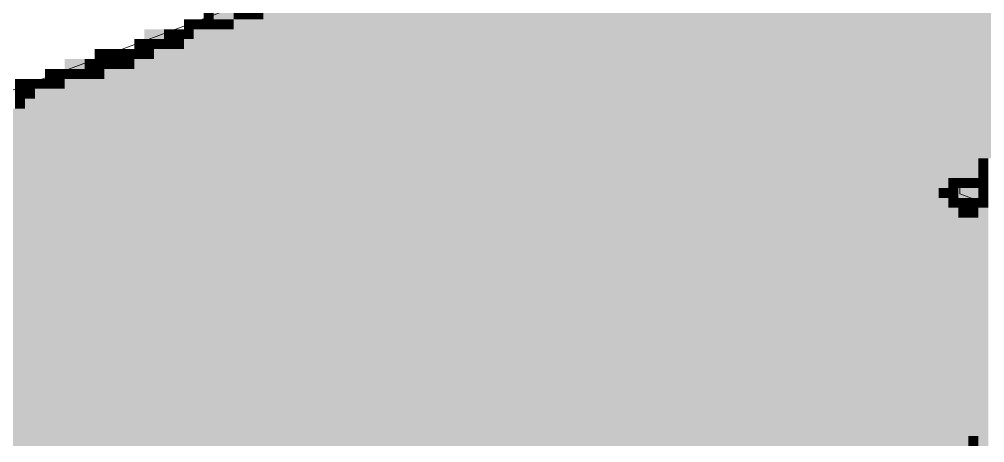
# Paper-space layout '03 3D Building and Roof' of a CAD drawing. Header units: millimetres. Extents: x 5 to 415, y 5 to 292.
# Drawn here: x 95.91 to 112.57, y 105.37 to 112.69 of the extents above; entities that cross this region are included whole.
import ezdxf

# ---------------------------------------------------------------- set-up
doc = ezdxf.new("R2010")
doc.units = ezdxf.units.MM
doc.layers.add('EXISTING', color=7, linetype='Continuous')
doc.layers.add('IMAGES', color=7, linetype='Continuous')

# ---------------------------------------------------------------- blocks, each defined once
blk = doc.blocks.new('SHEET_03')
at = {"layer": 'EXISTING', "color": 250, "lineweight": 9}
for p, q in [((144.555, 129.728), (26.235, 85.404)), ((112.142, 109.803), (112.204, 109.78)), ((112.142, 109.672), (112.142, 109.803)), ((112.515, 109.532), (112.142, 109.672))]:
    blk.add_line(p, q, dxfattribs=at)
at = {"layer": 'IMAGES', "color": 7}
for points in [[(99.094, 112.686), (99.265, 112.686), (99.094, 112.857), (99.265, 112.857)], [(99.265, 112.686), (99.608, 112.686), (99.265, 112.857), (99.608, 112.857)], [(99.608, 112.686), (99.779, 112.686), (99.608, 112.857), (99.779, 112.857)], [(99.779, 112.686), (99.951, 112.686), (99.779, 112.857), (99.951, 112.857)], [(99.951, 112.686), (100.122, 112.686), (99.951, 112.857), (100.122, 112.857)], [(100.122, 112.686), (129.082, 112.686), (100.122, 112.857), (129.082, 112.857)], [(98.751, 112.514), (98.922, 112.514), (98.751, 112.686), (98.922, 112.686)], [(98.922, 112.514), (99.094, 112.514), (98.922, 112.686), (99.094, 112.686)], [(99.094, 112.514), (99.265, 112.514), (99.094, 112.686), (99.265, 112.686)], [(99.265, 112.514), (99.436, 112.514), (99.265, 112.686), (99.436, 112.686)], [(99.436, 112.514), (99.608, 112.514), (99.436, 112.686), (99.608, 112.686)], [(99.608, 112.514), (129.082, 112.514), (99.608, 112.686), (129.082, 112.686)], [(98.066, 112.343), (98.408, 112.343), (98.066, 112.514), (98.408, 112.514)], [(98.408, 112.343), (98.58, 112.343), (98.408, 112.514), (98.58, 112.514)], [(98.58, 112.343), (98.751, 112.343), (98.58, 112.514), (98.751, 112.514)], [(98.751, 112.343), (98.922, 112.343), (98.751, 112.514), (98.922, 112.514)], [(98.922, 112.343), (99.265, 112.343), (98.922, 112.514), (99.265, 112.514)], [(99.265, 112.343), (129.082, 112.343), (99.265, 112.514), (129.082, 112.514)], [(97.894, 112.171), (98.066, 112.171), (97.894, 112.343), (98.066, 112.343)], [(98.066, 112.171), (98.237, 112.171), (98.066, 112.343), (98.237, 112.343)], [(98.237, 112.171), (98.408, 112.171), (98.237, 112.343), (98.408, 112.343)], [(98.408, 112.171), (98.58, 112.171), (98.408, 112.343), (98.58, 112.343)], [(98.58, 112.171), (98.751, 112.171), (98.58, 112.343), (98.751, 112.343)], [(98.751, 112.171), (129.082, 112.171), (98.751, 112.343), (129.082, 112.343)], [(97.209, 112), (97.38, 112), (97.209, 112.171), (97.38, 112.171)], [(97.38, 112), (97.551, 112), (97.38, 112.171), (97.551, 112.171)], [(97.551, 112), (97.723, 112), (97.551, 112.171), (97.723, 112.171)], [(97.723, 112), (97.894, 112), (97.723, 112.171), (97.894, 112.171)], [(97.894, 112), (98.066, 112), (97.894, 112.171), (98.066, 112.171)], [(98.066, 112), (98.237, 112), (98.066, 112.171), (98.237, 112.171)], [(98.237, 112), (129.082, 112), (98.237, 112.171), (129.082, 112.171)], [(96.695, 111.829), (97.037, 111.829), (96.695, 112), (97.037, 112)], [(97.037, 111.829), (97.209, 111.829), (97.037, 112), (97.209, 112)], [(97.209, 111.829), (97.38, 111.829), (97.209, 112), (97.38, 112)], [(97.38, 111.829), (97.551, 111.829), (97.38, 112), (97.551, 112)], [(97.551, 111.829), (97.723, 111.829), (97.551, 112), (97.723, 112)], [(97.723, 111.829), (97.894, 111.829), (97.723, 112), (97.894, 112)], [(97.894, 111.829), (129.082, 111.829), (97.894, 112), (129.082, 112)], [(96.352, 111.657), (96.523, 111.657), (96.352, 111.829), (96.523, 111.829)], [(96.523, 111.657), (96.695, 111.657), (96.523, 111.829), (96.695, 111.829)], [(96.695, 111.657), (96.866, 111.657), (96.695, 111.829), (96.866, 111.829)], [(96.866, 111.657), (97.037, 111.657), (96.866, 111.829), (97.037, 111.829)], [(97.037, 111.657), (97.209, 111.657), (97.037, 111.829), (97.209, 111.829)], [(97.209, 111.657), (97.38, 111.657), (97.209, 111.829), (97.38, 111.829)], [(97.38, 111.657), (129.082, 111.657), (97.38, 111.829), (129.082, 111.829)], [(95.838, 111.486), (96.009, 111.486), (95.838, 111.657), (96.009, 111.657)], [(96.009, 111.486), (96.181, 111.486), (96.009, 111.657), (96.181, 111.657)], [(96.181, 111.486), (96.352, 111.486), (96.181, 111.657), (96.352, 111.657)], [(96.352, 111.486), (96.523, 111.486), (96.352, 111.657), (96.523, 111.657)], [(96.523, 111.486), (96.695, 111.486), (96.523, 111.657), (96.695, 111.657)], [(96.695, 111.486), (97.037, 111.486), (96.695, 111.657), (97.037, 111.657)], [(97.037, 111.486), (128.911, 111.486), (97.037, 111.657), (128.911, 111.657)], [(95.838, 111.314), (96.009, 111.314), (95.838, 111.486), (96.009, 111.486)], [(96.009, 111.314), (96.181, 111.314), (96.009, 111.486), (96.181, 111.486)], [(96.181, 111.314), (96.523, 111.314), (96.181, 111.486), (96.523, 111.486)], [(96.523, 111.314), (128.397, 111.314), (96.523, 111.486), (128.397, 111.486)], [(95.838, 111.143), (96.009, 111.143), (95.838, 111.314), (96.009, 111.314)], [(96.009, 111.143), (127.883, 111.143), (96.009, 111.314), (127.883, 111.314)], [(95.666, 110.971), (127.54, 110.971), (95.666, 111.143), (127.54, 111.143)], [(95.152, 110.8), (127.026, 110.8), (95.152, 110.971), (127.026, 110.971)], [(94.638, 110.629), (126.512, 110.629), (94.638, 110.8), (126.512, 110.8)], [(94.296, 110.457), (126.34, 110.457), (94.296, 110.629), (126.34, 110.629)], [(93.781, 110.286), (112.974, 110.286), (93.781, 110.457), (112.974, 110.457)], [(93.439, 110.114), (112.46, 110.114), (93.439, 110.286), (112.46, 110.286)], [(112.46, 110.114), (112.631, 110.114), (112.46, 110.286), (112.631, 110.286)], [(92.925, 109.943), (112.117, 109.943), (92.925, 110.114), (112.117, 110.114)], [(112.117, 109.943), (112.46, 109.943), (112.117, 110.114), (112.46, 110.114)], [(112.46, 109.943), (112.631, 109.943), (112.46, 110.114), (112.631, 110.114)], [(92.239, 109.771), (111.946, 109.771), (92.239, 109.943), (111.946, 109.943)], [(111.946, 109.771), (112.117, 109.771), (111.946, 109.943), (112.117, 109.943)], [(112.117, 109.771), (112.289, 109.771), (112.117, 109.943), (112.289, 109.943)], [(112.289, 109.771), (112.46, 109.771), (112.289, 109.943), (112.46, 109.943)], [(112.46, 109.771), (112.631, 109.771), (112.46, 109.943), (112.631, 109.943)], [(92.068, 109.6), (111.775, 109.6), (92.068, 109.771), (111.775, 109.771)], [(111.775, 109.6), (111.946, 109.6), (111.775, 109.771), (111.946, 109.771)], [(111.946, 109.6), (112.117, 109.6), (111.946, 109.771), (112.117, 109.771)], [(112.117, 109.6), (112.46, 109.6), (112.117, 109.771), (112.46, 109.771)], [(112.46, 109.6), (112.631, 109.6), (112.46, 109.771), (112.631, 109.771)], [(91.382, 109.429), (111.946, 109.429), (91.382, 109.6), (111.946, 109.6)], [(111.946, 109.429), (112.117, 109.429), (111.946, 109.6), (112.117, 109.6)], [(112.117, 109.429), (112.289, 109.429), (112.117, 109.6), (112.289, 109.6)], [(112.289, 109.429), (112.46, 109.429), (112.289, 109.6), (112.46, 109.6)], [(112.46, 109.429), (112.631, 109.429), (112.46, 109.6), (112.631, 109.6)], [(91.211, 109.257), (112.117, 109.257), (91.211, 109.429), (112.117, 109.429)], [(112.117, 109.257), (112.289, 109.257), (112.117, 109.429), (112.289, 109.429)], [(112.289, 109.257), (112.46, 109.257), (112.289, 109.429), (112.46, 109.429)], [(112.46, 105.314), (112.631, 105.314), (112.46, 109.429), (112.631, 109.429)], [(90.526, 109.086), (112.46, 109.086), (90.526, 109.257), (112.46, 109.257)], [(90.011, 108.914), (112.46, 108.914), (90.011, 109.086), (112.46, 109.086)], [(89.669, 108.743), (112.46, 108.743), (89.669, 108.914), (112.46, 108.914)], [(89.155, 108.571), (112.46, 108.571), (89.155, 108.743), (112.46, 108.743)], [(88.641, 108.4), (112.46, 108.4), (88.641, 108.571), (112.46, 108.571)], [(88.298, 108.229), (112.46, 108.229), (88.298, 108.4), (112.46, 108.4)], [(87.784, 108.057), (112.46, 108.057), (87.784, 108.229), (112.46, 108.229)], [(87.441, 107.886), (112.46, 107.886), (87.441, 108.057), (112.46, 108.057)], [(86.927, 107.714), (112.46, 107.714), (86.927, 107.886), (112.46, 107.886)], [(86.584, 107.543), (112.46, 107.543), (86.584, 107.714), (112.46, 107.714)], [(86.07, 107.371), (112.46, 107.371), (86.07, 107.543), (112.46, 107.543)], [(85.385, 107.2), (112.46, 107.2), (85.385, 107.371), (112.46, 107.371)], [(84.871, 107.029), (112.46, 107.029), (84.871, 107.2), (112.46, 107.2)], [(84.528, 106.857), (112.46, 106.857), (84.528, 107.029), (112.46, 107.029)], [(84.014, 106.686), (112.46, 106.686), (84.014, 106.857), (112.46, 106.857)], [(83.842, 106.514), (112.46, 106.514), (83.842, 106.686), (112.46, 106.686)], [(83.157, 106.343), (112.46, 106.343), (83.157, 106.514), (112.46, 106.514)], [(82.643, 106.171), (112.46, 106.171), (82.643, 106.343), (112.46, 106.343)], [(82.3, 106), (112.46, 106), (82.3, 106.171), (112.46, 106.171)], [(81.786, 105.829), (112.46, 105.829), (81.786, 106), (112.46, 106)], [(81.443, 105.657), (112.46, 105.657), (81.443, 105.829), (112.46, 105.829)], [(80.929, 105.486), (112.46, 105.486), (80.929, 105.657), (112.46, 105.657)], [(80.415, 105.314), (112.289, 105.314), (80.415, 105.486), (112.289, 105.486)], [(112.289, 105.314), (112.46, 105.314), (112.289, 105.486), (112.46, 105.486)]]:
    blk.add_solid(points, dxfattribs=at)

psp = doc.layouts.new('03 3D Building and Roof')

# ---------------------------------------------------------------- block references
psp.add_blockref('SHEET_03', (0, 0))

doc.saveas('drawing.dxf')
